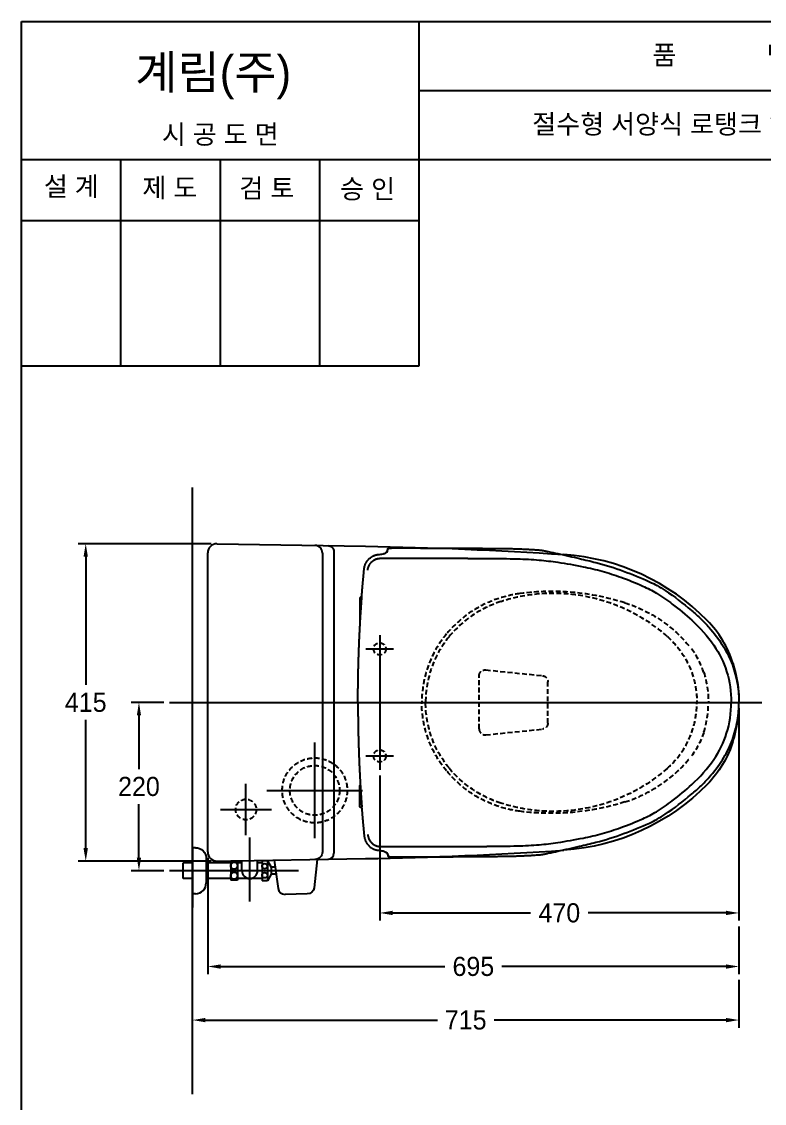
# Model space of a CAD drawing. Header units: millimetres. Extents: x 0 to 1800, y -67 to 2530.
# Drawn here: x 0 to 972, y 1116 to 2530 of the extents above; entities that cross this region are included whole.
import ezdxf
from ezdxf.enums import TextEntityAlignment as Align
from ezdxf.lldxf.tags import DXFTag

# ---------------------------------------------------------------- set-up
doc = ezdxf.new("R2010")
doc.units = ezdxf.units.MM
doc.linetypes.add('DASHED2', pattern=[9.525, 6.35, -3.175])
for name, color, linetype in [('TEXT', 7, 'Continuous'), ('내부선 및 부속', 4, 'Continuous'), ('도각라인', 255, 'Continuous'), ('외형선', 3, 'Continuous'), ('점선', 6, 'DASHED2'), ('중심선', 1, 'DASHED'), ('치수선', 7, 'Continuous')]:
    doc.layers.add(name, color=color, linetype=linetype)
doc.styles.add('____', font='')
doc.styles.add('타이틀', font='H2GTRM.TTF', dxfattribs={"height": 25})
doc.styles.get('____').set_extended_font_data('굴림')
tags = doc.linetypes.add('DASHDOT', pattern=[70, 31, -13, 13, -13]).pattern_tags.tags
tags[10:11] = [DXFTag(74, 4), DXFTag(75, 0), DXFTag(340, '0'), DXFTag(46, 0.0), DXFTag(50, 0.0), DXFTag(44, 0.0), DXFTag(45, 0.0)]
tags[8:9] = [DXFTag(74, 4), DXFTag(75, 0), DXFTag(340, '0'), DXFTag(46, 0.0), DXFTag(50, 0.0), DXFTag(44, 0.0), DXFTag(45, 0.0)]
tags[6:7] = [DXFTag(74, 4), DXFTag(75, 0), DXFTag(340, '0'), DXFTag(46, 0.0), DXFTag(50, 0.0), DXFTag(44, 0.0), DXFTag(45, 0.0)]
tags[4:5] = [DXFTag(74, 4), DXFTag(75, 0), DXFTag(340, '0'), DXFTag(46, 0.0), DXFTag(50, 0.0), DXFTag(44, 0.0), DXFTag(45, 0.0)]
tags = doc.linetypes.add('DASHED', pattern=[25.72, 12.86, -12.86]).pattern_tags.tags
tags[6:7] = [DXFTag(74, 4), DXFTag(75, 0), DXFTag(340, '0'), DXFTag(46, 0.0), DXFTag(50, 0.0), DXFTag(44, 0.0), DXFTag(45, 0.0)]
tags[4:5] = [DXFTag(74, 4), DXFTag(75, 0), DXFTag(340, '0'), DXFTag(46, 0.0), DXFTag(50, 0.0), DXFTag(44, 0.0), DXFTag(45, 0.0)]
doc.dimstyles.new('MSADIM', dxfattribs={"dimtxt": 33, "dimasz": 17, "dimexe": 10, "dimexo": 7.5, "dimgap": 10, "dimtad": 0, "dimtih": 1, "dimtoh": 1, "dimdec": 0, "dimzin": 1, "dimdsep": 46, "dimtxsty": '____', "dimcen": 11.25, "dimadec": 0, "dimazin": 0, "dimtfac": 1, "dimtdec": 0, "dimtix": 1, "dimtmove": 0, "dimatfit": 3, "dimfxl": 1, "dimtolj": 1, "dimtzin": 1, "dimarcsym": 0})

# ---------------------------------------------------------------- blocks, each defined once
blk = doc.blocks.new('*D2')
at = {"layer": '치수선', "color": 0, "linetype": 'Continuous', "lineweight": -2, "transparency": 16777216}
for p, q in [((186, 1640.1), (143.5, 1640.1)), ((153.5, 1623.1), (153.5, 1553)), ((153.5, 1437.1), (153.5, 1507.3)), ((186, 1420.1), (143.5, 1420.1))]:
    blk.add_line(p, q, dxfattribs=at)
at = {"layer": '치수선', "color": 0, "linetype": 'Continuous', "transparency": 16777216}
for points in [[(150.7, 1623.1), (156.3, 1623.1), (153.5, 1640.1)], [(150.7, 1437.1), (156.3, 1437.1), (153.5, 1420.1)]]:
    blk.add_solid(points, dxfattribs=at)
at = {"layer": '치수선', "color": 0, "linetype": 'Continuous', "transparency": 16777216, "insert": (153.5, 1530.1), "char_height": 25, "attachment_point": 5, "style": '____'}
blk.add_mtext('\\A1;220', dxfattribs=at)
blk = doc.blocks.new('*D3')
at = {"layer": '치수선', "color": 0, "linetype": 'Continuous', "lineweight": -2, "transparency": 16777216}
for p, q in [((248, 1847.6), (73.9, 1847.6)), ((83.9, 1830.6), (83.9, 1663)), ((83.9, 1449.6), (83.9, 1617.3)), ((248, 1432.6), (73.9, 1432.6))]:
    blk.add_line(p, q, dxfattribs=at)
at = {"layer": '치수선', "color": 0, "linetype": 'Continuous', "transparency": 16777216}
for points in [[(81, 1830.6), (86.7, 1830.6), (83.9, 1847.6)], [(81, 1449.6), (86.7, 1449.6), (83.9, 1432.6)]]:
    blk.add_solid(points, dxfattribs=at)
at = {"layer": '치수선', "color": 0, "linetype": 'Continuous', "transparency": 16777216, "insert": (83.9, 1640.1), "char_height": 25, "attachment_point": 5, "style": '____'}
blk.add_mtext('\\A1;415', dxfattribs=at)
blk = doc.blocks.new('*D4')
at = {"layer": '치수선', "color": 0, "linetype": 'Continuous', "lineweight": -2, "transparency": 16777216}
for p, q in [((938.5, 1632.6), (938.5, 1354.9)), ((468.5, 1544.6), (468.5, 1354.9)), ((485.5, 1364.9), (665.9, 1364.9)), ((921.5, 1364.9), (741.2, 1364.9))]:
    blk.add_line(p, q, dxfattribs=at)
at = {"layer": '치수선', "color": 0, "linetype": 'Continuous', "transparency": 16777216}
for points in [[(485.5, 1367.8), (485.5, 1362.1), (468.5, 1364.9)], [(921.5, 1367.8), (921.5, 1362.1), (938.5, 1364.9)]]:
    blk.add_solid(points, dxfattribs=at)
at = {"layer": '치수선', "color": 0, "linetype": 'Continuous', "transparency": 16777216, "insert": (703.5, 1364.9), "char_height": 25, "attachment_point": 5, "style": '____'}
blk.add_mtext('\\A1;470', dxfattribs=at)
blk = doc.blocks.new('*D5')
at = {"layer": '치수선', "color": 0, "linetype": 'Continuous', "lineweight": -2, "transparency": 16777216}
for p, q in [((243.5, 1437.1), (243.5, 1284.9)), ((938.5, 1347.4), (938.5, 1284.9)), ((260.5, 1294.9), (553.7, 1294.9)), ((921.5, 1294.9), (628.3, 1294.9))]:
    blk.add_line(p, q, dxfattribs=at)
at = {"layer": '치수선', "color": 0, "linetype": 'Continuous', "transparency": 16777216}
for points in [[(260.5, 1297.7), (260.5, 1292), (243.5, 1294.9)], [(921.5, 1297.7), (921.5, 1292), (938.5, 1294.9)]]:
    blk.add_solid(points, dxfattribs=at)
at = {"layer": '치수선', "color": 0, "linetype": 'Continuous', "transparency": 16777216, "insert": (591, 1294.9), "char_height": 25, "attachment_point": 5, "style": '____'}
blk.add_mtext('\\A1;695', dxfattribs=at)
blk = doc.blocks.new('*D6')
at = {"layer": '치수선', "color": 0, "linetype": 'Continuous', "lineweight": -2, "transparency": 16777216}
for p, q in [((938.5, 1277.4), (938.5, 1214.9)), ((223.5, 1232.4), (223.5, 1234.9)), ((240.5, 1224.9), (543.9, 1224.9)), ((921.5, 1224.9), (618.2, 1224.9))]:
    blk.add_line(p, q, dxfattribs=at)
at = {"layer": '치수선', "color": 0, "linetype": 'Continuous', "transparency": 16777216}
for points in [[(240.5, 1227.7), (240.5, 1222), (223.5, 1224.9)], [(921.5, 1227.7), (921.5, 1222), (938.5, 1224.9)]]:
    blk.add_solid(points, dxfattribs=at)
at = {"layer": '치수선', "color": 0, "linetype": 'Continuous', "transparency": 16777216, "insert": (581, 1224.9), "char_height": 25, "attachment_point": 5, "style": '____'}
blk.add_mtext('\\A1;715', dxfattribs=at)

msp = doc.modelspace()

# ---------------------------------------------------------------- linework, layer by layer
at = {"layer": '내부선 및 부속', "linetype": 'Continuous'}
for p, q in [((227.5, 1450.1), (223.5, 1450.1)), ((211.5, 1409.9), (211.5, 1430.4)), ((223.5, 1430.4), (211.5, 1430.4)), ((241.5, 1436.1), (241.5, 1404.1)), ((273.5, 1430.4), (241.5, 1430.4)), ((273.5, 1432.6), (273.5, 1407.6)), ((282.5, 1432.6), (273.5, 1432.6)), ((282.5, 1432.6), (282.5, 1407.6)), ((288.3, 1430.4), (282.5, 1430.4)), ((288.3, 1420.1), (288.3, 1433.2)), ((308.8, 1420.1), (308.8, 1433.6)), ((314.5, 1430.4), (308.8, 1430.4)), ((321.5, 1433.1), (314.5, 1433.1)), ((314.5, 1433.1), (314.5, 1407.1)), ((321.5, 1433.1), (321.5, 1407.1)), ((321.5, 1433.1), (326.5, 1424.9)), ((330.5, 1433.9), (335.7, 1396.9)), ((386.5, 1434.9), (382.6, 1397.7)), ((326.5, 1415.4), (321.5, 1407.1)), ((326.5, 1424.9), (326.5, 1415.4)), ((331.8, 1424.9), (326.5, 1424.9)), ((333.1, 1415.4), (326.5, 1415.4)), ((223.5, 1409.9), (211.5, 1409.9)), ((273.5, 1409.9), (241.5, 1409.9)), ((282.5, 1407.6), (273.5, 1407.6)), ((314.5, 1409.9), (282.5, 1409.9)), ((321.5, 1407.1), (314.5, 1407.1)), ((227.5, 1390.1), (223.5, 1390.1)), ((373.8, 1389.7), (344.8, 1389.2))]:
    msp.add_line(p, q, dxfattribs=at)
at = {"layer": '내부선 및 부속', "linetype": 'Continuous', "flags": 128}
for points in [[(227.5, 1450.1, -0.414214), (241.5, 1436.1)], [(382.6, 1397.7, -0.379025), (373.8, 1389.7)]]:
    msp.add_lwpolyline(points, format="xyb", dxfattribs=at)
at = {"layer": '내부선 및 부속', "linetype": 'Continuous'}
for centre, radius in [((278, 1426.6), 4.5), ((318, 1426.1), 3.5), ((278, 1413.6), 4.5), ((318, 1414.1), 3.5)]:
    msp.add_circle(centre, radius, dxfattribs=at)
for centre, radius, start, end in [((298.5, 1420.1), 10.2, 180, 359.9994), ((227.5, 1404.1), 14, 270, 360), ((344.6, 1398.2), 9, 187.9583, 270.99)]:
    msp.add_arc(centre, radius, start, end, dxfattribs=at)
for points, knots in [([(466.8, 1833.5), (468.8, 1833.7), (472.2, 1834), (476.3, 1835.4), (478.5, 1837.3), (479.2, 1839.5), (479.7, 1840.7), (479.8, 1841.4)], [0, 0, 0, 0, 0.365249, 0.602127, 0.767607, 0.87495, 1, 1, 1, 1]), ([(476.2, 1835.7), (476.9, 1836.1), (477.4, 1836.6), (478.1, 1837.4), (478.3, 1838), (478.9, 1839.6), (479.2, 1840.4), (479.3, 1841)], [0, 0, 0, 0, 0.27184, 0.27184, 0.635663, 0.635663, 1, 1, 1, 1]), ([(610.3, 1828.3), (623.1, 1828.2), (645.4, 1828), (675.8, 1826.7), (704.6, 1823.1), (732, 1818.2), (759.7, 1812), (785.7, 1803.4), (809.5, 1794), (832.4, 1782.7), (853.6, 1767.1), (880.1, 1745.9), (906.1, 1717.3), (924.8, 1680.4), (928.3, 1653.8), (928.5, 1640.1)], [0, 0, 0, 0, 0.093653, 0.164046, 0.223339, 0.306249, 0.368717, 0.431233, 0.506855, 0.556726, 0.618117, 0.699663, 0.805979, 0.899628, 1, 1, 1, 1]), ([(689, 1837.3), (693.2, 1836.5), (706.9, 1833.4), (727.7, 1828.7), (756.6, 1821.9), (775.7, 1816), (787.6, 1811.7)], [0, 0, 0, 0, 0.127278, 0.411073, 0.628105, 1, 1, 1, 1]), ([(787.6, 1811.7), (799, 1807.4), (813.9, 1801.6), (831.9, 1792.8), (850.9, 1781), (869.7, 1766), (888.8, 1749.7), (902.7, 1734.8), (917, 1716.4), (929.5, 1692.5), (936.7, 1667), (938.5, 1649.3), (938.5, 1640.1)], [0, 0, 0, 0, 0.150256, 0.1971, 0.246973, 0.425111, 0.493876, 0.556337, 0.675024, 0.781285, 0.887301, 1, 1, 1, 1]), ([(610.3, 1452), (623.1, 1452.1), (645.4, 1452.3), (675.8, 1453.6), (704.6, 1457.2), (732, 1462.1), (759.7, 1468.3), (785.7, 1476.9), (809.5, 1486.3), (832.4, 1497.5), (853.6, 1513.2), (880.1, 1534.4), (906.1, 1563), (924.8, 1599.9), (928.3, 1626.5), (928.5, 1640.1)], [0, 0, 0, 0, 0.093653, 0.164046, 0.223339, 0.306249, 0.368717, 0.431233, 0.506855, 0.556726, 0.618117, 0.699663, 0.805979, 0.899628, 1, 1, 1, 1]), ([(787.6, 1468.6), (799, 1472.9), (813.9, 1478.7), (831.9, 1487.5), (850.9, 1499.3), (869.7, 1514.3), (888.8, 1530.6), (902.7, 1545.4), (917, 1563.9), (929.5, 1587.8), (936.7, 1613.3), (938.5, 1631), (938.5, 1640.1)], [0, 0, 0, 0, 0.150256, 0.1971, 0.246973, 0.425111, 0.493876, 0.556337, 0.675024, 0.781285, 0.887301, 1, 1, 1, 1]), ([(689, 1443), (693.2, 1443.8), (706.9, 1446.9), (727.7, 1451.6), (756.6, 1458.3), (775.7, 1464.2), (787.6, 1468.6)], [0, 0, 0, 0, 0.127278, 0.411073, 0.628105, 1, 1, 1, 1]), ([(466.8, 1446.8), (468.8, 1446.6), (472.2, 1446.3), (476.3, 1444.9), (478.5, 1443), (479.2, 1440.8), (479.7, 1439.6), (479.8, 1438.9)], [0, 0, 0, 0, 0.365249, 0.602127, 0.767607, 0.87495, 1, 1, 1, 1]), ([(476.2, 1444.6), (476.9, 1444.1), (477.4, 1443.7), (478.1, 1442.9), (478.3, 1442.3), (478.9, 1440.7), (479.2, 1439.9), (479.3, 1439.3)], [0, 0, 0, 0, 0.27184, 0.27184, 0.635663, 0.635663, 1, 1, 1, 1])]:
    msp.add_open_spline(points, degree=3, knots=knots, dxfattribs=at)
for points, weights in [([(479.3, 1841), (479.4, 1841.4), (479.8, 1841.4)], [1, 0.759584069252, 1]), ([(479.8, 1841.5), (480, 1841.6), (480.2, 1841.6)], [1, 0.97375112772, 1]), ([(480.2, 1841.6), (480.9, 1841.8), (481.6, 1841.8)], [1, 0.995997786522, 1]), ([(481.6, 1841.8), (482.2, 1841.9), (482.7, 1841.9)], [1, 0.999717116356, 1]), ([(482.7, 1841.9), (482.8, 1841.9), (482.8, 1841.9)], [1, 0.999998092651, 1]), ([(482.8, 1841.9), (483.2, 1841.9), (483.6, 1841.9)], [1, 0.999943375587, 1]), ([(483.6, 1841.9), (484, 1842), (484.5, 1842)], [1, 0.999943435192, 1]), ([(484.5, 1842), (532.9, 1842), (581.4, 1841.7)], [1, 0.99998986721, 1]), ([(581.4, 1841.7), (605.5, 1841.5), (629.7, 1841.3)], [1, 0.999997258186, 1]), ([(629.7, 1841.3), (654, 1841.1), (678.1, 1839.3)], [1, 0.99938338995, 1]), ([(678.1, 1839.3), (679.2, 1839.2), (680.3, 1839)], [1, 0.999780237675, 1]), ([(680.3, 1839), (681.3, 1838.9), (682.3, 1838.7)], [1, 0.999994516373, 1]), ([(682.3, 1838.7), (685.6, 1838), (689, 1837.3)], [1, 0.999980866909, 1]), ([(448.8, 1817.9), (451.2, 1827.4), (460.1, 1831.6)], [1, 0.905401706696, 1]), ([(460.1, 1831.6), (463.3, 1833.1), (466.8, 1833.5)], [1, 0.986322164536, 1]), ([(469.2, 1828.5), (520.5, 1828.8), (571.7, 1828.5)], [1, 0.999987840652, 1]), ([(571.7, 1828.5), (580.3, 1828.5), (588.8, 1828.4)], [1, 0.999999582767, 1]), ([(446.7, 1798.8), (447.4, 1806.5), (448.1, 1814.3)], [1, 0.999991178513, 1]), ([(448.1, 1814.3), (448.3, 1816.1), (448.8, 1817.9)], [1, 0.996846735477, 1]), ([(445, 1778.3), (445.7, 1788.3), (446.6, 1798.3)], [1, 0.999985337257, 1]), ([(440, 1640.1), (440, 1709), (445.1, 1777.6)], [1, 0.999331831932, 1]), ([(443.8, 1777.6), (442.7, 1777.6), (442.7, 1776.6)], [1, 0.709781348705, 1]), ([(440, 1640.1), (440, 1571.3), (445.1, 1502.7)], [1, 0.999331831932, 1]), ([(442.7, 1531.3), (442.7, 1531.8), (443.1, 1532.1)], [1, 0.875766694546, 1]), ([(443.8, 1502.7), (442.7, 1502.7), (442.7, 1503.7)], [1, 0.709781348705, 1]), ([(445, 1501.9), (445.7, 1491.9), (446.6, 1482)], [1, 0.999985337257, 1]), ([(446.7, 1481.5), (447.4, 1473.7), (448.1, 1466)], [1, 0.999991178513, 1]), ([(448.1, 1466), (448.3, 1464.2), (448.8, 1462.4)], [1, 0.996846735477, 1]), ([(448.8, 1462.4), (451.2, 1452.9), (460.1, 1448.6)], [1, 0.905401706696, 1]), ([(460.1, 1448.6), (463.3, 1447.2), (466.8, 1446.8)], [1, 0.986322164536, 1]), ([(469.2, 1451.8), (520.5, 1451.5), (571.7, 1451.7)], [1, 0.999987840652, 1]), ([(571.7, 1451.7), (580.3, 1451.8), (588.8, 1451.8)], [1, 0.999999582767, 1]), ([(682.3, 1441.6), (685.6, 1442.2), (689, 1443)], [1, 0.999980866909, 1]), ([(479.3, 1439.3), (479.4, 1438.9), (479.8, 1438.9)], [1, 0.759584069252, 1]), ([(479.8, 1438.8), (480, 1438.7), (480.2, 1438.7)], [1, 0.97375112772, 1]), ([(480.2, 1438.7), (480.9, 1438.5), (481.6, 1438.4)], [1, 0.995997786522, 1]), ([(481.6, 1438.4), (482.2, 1438.4), (482.7, 1438.4)], [1, 0.999717116356, 1]), ([(482.7, 1438.4), (482.8, 1438.4), (482.8, 1438.4)], [1, 0.999998092651, 1]), ([(482.8, 1438.4), (483.2, 1438.3), (483.6, 1438.3)], [1, 0.999943375587, 1]), ([(483.6, 1438.3), (484, 1438.3), (484.5, 1438.3)], [1, 0.999943435192, 1]), ([(484.5, 1438.3), (532.9, 1438.2), (581.4, 1438.6)], [1, 0.99998986721, 1]), ([(581.4, 1438.6), (605.5, 1438.7), (629.7, 1439)], [1, 0.999997258186, 1]), ([(629.7, 1439), (654, 1439.2), (678.1, 1441)], [1, 0.99938338995, 1]), ([(678.1, 1441), (679.2, 1441.1), (680.3, 1441.2)], [1, 0.999780237675, 1]), ([(680.3, 1441.2), (681.3, 1441.4), (682.3, 1441.6)], [1, 0.999994516373, 1])]:
    msp.add_rational_spline(points, weights, degree=2, dxfattribs=at)
for points, degree in [([(479.8, 1841.4), (479.8, 1841.4), (479.8, 1841.4), (479.8, 1841.4), (479.8, 1841.4), (479.8, 1841.5)], 5), ([(588.8, 1828.4), (599.6, 1828.4), (610.3, 1828.3)], 2), ([(442.7, 1776.6), (442.7, 1762.8), (442.7, 1749)], 2), ([(445.1, 1777.6), (444.5, 1777.6), (443.8, 1777.6)], 2), ([(442.7, 1503.7), (442.7, 1517.5), (442.7, 1531.3)], 2), ([(445.1, 1502.7), (444.5, 1502.7), (443.8, 1502.7)], 2), ([(588.8, 1451.8), (599.6, 1451.9), (610.3, 1452)], 2), ([(479.8, 1438.9), (479.8, 1438.9), (479.8, 1438.9), (479.8, 1438.9), (479.8, 1438.8), (479.8, 1438.8)], 5)]:
    msp.add_open_spline(points, degree=degree, dxfattribs=at)
for points in [[(452.8, 1812.8), (453.1, 1816), (454.5, 1818.8), (455.8, 1821.7), (458.1, 1823.9), (460.4, 1826.1), (463.3, 1827.3), (464.7, 1827.9), (466.3, 1828.2), (467, 1828.4), (467.8, 1828.4), (468.5, 1828.5), (469.2, 1828.5)], [(452.8, 1467.5), (453.1, 1464.3), (454.5, 1461.4), (455.8, 1458.6), (458.1, 1456.3), (460.4, 1454.1), (463.3, 1453), (464.7, 1452.4), (466.3, 1452.1), (467, 1451.9), (467.8, 1451.9), (468.5, 1451.8), (469.2, 1451.8)]]:
    msp.add_rational_spline(points, [1, 0.985439419746, 1, 0.983340084553, 1, 0.981753587723, 1, 0.995261609554, 1, 0.998759031296, 1, 0.999247133732, 1], degree=2, knots=[0, 0, 0, 0.253131, 0.253131, 0.505475, 0.505475, 0.756562, 0.756562, 0.881321, 0.881321, 0.943657, 0.943657, 1, 1, 1], dxfattribs=at)
at = {"layer": '도각라인', "color": 7}
for p, q in [((0, 0), (0, 2530)), ((0, 2530), (1800, 2530)), ((520, 2080), (520, 2530)), ((520, 2440), (1800, 2440)), ((0, 2350), (1800, 2350)), ((130, 2080), (130, 2350)), ((260, 2080), (260, 2350)), ((390, 2080), (390, 2350)), ((0, 2270), (520, 2270)), ((0, 2080), (520, 2080))]:
    msp.add_line(p, q, dxfattribs=at)
at = {"layer": '외형선', "linetype": 'Continuous'}
for p, q in [((223.5, 1128.2), (223.5, 1920.9)), ((255.7, 1847.6), (449.8, 1844.3)), ((243.5, 1444.6), (243.5, 1835.6)), ((393.5, 1835.4), (393.5, 1444.8)), ((408.5, 1837.1), (408.5, 1443.1)), ((223.5, 1450.1), (223.5, 1371.9)), ((255.7, 1432.6), (449.8, 1436))]:
    msp.add_line(p, q, dxfattribs=at)
at = {"layer": '외형선', "linetype": 'Continuous', "flags": 128}
for points in [[(400.5, 1845.1, -0.414214), (408.5, 1837.1)], [(449.8, 1844.3, -0.012382), (709.5, 1833.4)], [(930.6, 1691.3, -0.076513), (938.5, 1640.1)], [(930.6, 1589, -0.118358), (897, 1533)], [(897, 1533, -0.183863), (709.5, 1446.9)], [(393.5, 1444.8, -0.409172), (383.7, 1434.8)]]:
    msp.add_lwpolyline(points, format="xyb", dxfattribs=at)
at = {"layer": '외형선', "linetype": 'Continuous'}
for centre, radius, start, end in [((255.5, 1835.6), 12, 90, 180), ((383.5, 1835.4), 10, 0, 89.012), ((690.1, 1544), 290, 44.5014, 86.1743), ((797.1, 1649.2), 140, 17.5015, 44.5014), ((768.5, 1640.1), 170, 342.4985, 0), ((255.5, 1444.6), 12, 180, 270), ((400.5, 1443.1), 8, 270, 0), ((359.3, 6683.2), 5248, 270.988, 273.8257)]:
    msp.add_arc(centre, radius, start, end, dxfattribs=at)
msp.add_rational_spline([(442.7, 1749), (442.7, 1748.4), (443.1, 1748.1)], [1, 0.875766694546, 1], degree=2, dxfattribs=at)
at = {"layer": '점선'}
for p, q in [((598.5, 1605.6), (598.5, 1674.6)), ((607.3, 1682.6), (681.3, 1675.1)), ((688.5, 1613.1), (688.5, 1667.1)), ((607.3, 1597.7), (681.3, 1605.2))]:
    msp.add_line(p, q, dxfattribs=at)
at = {"layer": '점선', "flags": 128}
for points in [[(789.3, 1770.3, -0.146383), (874.7, 1712.3)], [(844.6, 1726.4, -0.21525), (883.5, 1640.1)], [(598.5, 1674.6, -0.444117), (607.3, 1682.6)], [(681.3, 1675.1, -0.38493), (688.5, 1667.1)], [(892.5, 1679.2, -0.076513), (898.5, 1640.1)], [(555.9, 1550.6, -0.175224), (523.5, 1640.1)], [(559.2, 1554.4, -0.173686), (528.5, 1640.1)], [(688.5, 1613.1, -0.38493), (681.3, 1605.2)], [(892.5, 1601, -0.094793), (874.7, 1568)], [(652, 1497.8, -0.189405), (555.9, 1550.6)], [(626.8, 1508.5, -0.143843), (559.2, 1554.4)], [(844.6, 1553.9, -0.264468), (626.8, 1508.5)], [(789.3, 1510, -0.10895), (652, 1497.8)]]:
    msp.add_lwpolyline(points, format="xyb", dxfattribs=at)
at = {"layer": '점선'}
for centre, radius in [((468.5, 1710.1), 8), ((468.5, 1570.1), 8), ((383.5, 1525.1), 42.5), ((383.5, 1525.1), 32.5), ((293.5, 1500.1), 13.5)]:
    msp.add_circle(centre, radius, dxfattribs=at)
for centre, radius, start, end in [((671.2, 1633.7), 150, 97.3451, 140.2453), ((695.8, 1557.6), 225, 48.5904, 107.8454), ((692.9, 1465.1), 320, 72.4737, 97.3451), ((671.2, 1633.8), 145, 107.8454, 140.5872), ((663.5, 1640.1), 140, 140.2453, 180), ((663.5, 1640.1), 135, 140.5872, 180), ((797.1, 1649.2), 100, 17.5015, 39.1617), ((768.5, 1640.1), 115, 311.4096, 0), ((768.5, 1640.1), 130, 342.4985, 0), ((606.5, 1605.6), 8, 180, 275.7872), ((735.1, 1681.6), 180, 287.5263, 320.8383)]:
    msp.add_arc(centre, radius, start, end, dxfattribs=at)
at = {"layer": '중심선', "linetype": 'DASHDOT'}
for p, q in [((468.5, 1728.1), (468.5, 1552.1)), ((450.5, 1710.1), (486.5, 1710.1)), ((193.5, 1640.1), (968.5, 1640.1)), ((383.5, 1462.6), (383.5, 1587.6)), ((450.5, 1570.1), (486.5, 1570.1)), ((293.5, 1466.6), (293.5, 1533.6)), ((321, 1525.1), (446, 1525.1)), ((260, 1500.1), (327, 1500.1)), ((298.5, 1379.9), (298.5, 1463.4)), ((298.5, 1409.9), (298.5, 1433.4)), ((362.4, 1420.1), (193.5, 1420.1)), ((332.4, 1420.1), (211.5, 1420.1))]:
    msp.add_line(p, q, dxfattribs=at)

# ---------------------------------------------------------------- texts
at = {"layer": 'TEXT', "style": '타이틀'}
msp.add_text('계림(주)', height=44, dxfattribs=at).set_placement((148.7, 2441.8))
for s, p in [('품             명', (915.7, 2486.4)), ('절수형 서양식 로탱크 일체형 변기', (905.8, 2396)), ('시 공 도 면', (259.9, 2382.7)), ('설 계', (65, 2314.6)), ('제 도', (193.8, 2312.9)), ('검 토', (320.8, 2312.3)), ('승 인', (452.7, 2311.4))]:
    msp.add_text(s, height=25, dxfattribs=at).set_placement(p, align=Align.MIDDLE_CENTER)

# ---------------------------------------------------------------- dimensions: what is measured, and where the dimension line sits
at = {"layer": '치수선', "linetype": 'Continuous'}
for base, p1, p2, picture, middle in [((83.9, 1432.6), (255.5, 1847.6), (255.5, 1432.6), '*D3', (83.9, 1640.1)), ((153.5, 1640.1), (193.5, 1420.1), (193.5, 1640.1), '*D2', (153.5, 1530.1))]:
    dim = msp.add_linear_dim(base=base, p1=p1, p2=p2, angle=90, dimstyle='MSADIM', override={"dimtxt": 25}, dxfattribs=at)
    dim.commit()
    dim.dimension.update_dxf_attribs({"geometry": picture, "text_midpoint": middle, "dimtype": 160})
for base, p1, p2, picture, middle in [((938.5, 1364.9), (468.5, 1552.1), (938.5, 1640.1), '*D4', (703.5, 1364.9)), ((243.5, 1294.9), (938.5, 1354.9), (243.5, 1444.6), '*D5', (591, 1294.9))]:
    dim = msp.add_linear_dim(base=base, p1=p1, p2=p2, dimstyle='MSADIM', override={"dimtxt": 25}, dxfattribs=at)
    dim.commit()
    dim.dimension.update_dxf_attribs({"geometry": picture, "text_midpoint": middle, "dimtype": 160})
dim = msp.add_linear_dim(base=(938.5, 1224.9), p1=(223.5, 1224.9), p2=(938.5, 1284.9), dimstyle='MSADIM', override={"dimtxt": 25}, dxfattribs=at)
dim.commit()
dim.dimension.update_dxf_attribs({"geometry": '*D6', "text_midpoint": (581, 1224.9)})

doc.saveas('drawing.dxf')
